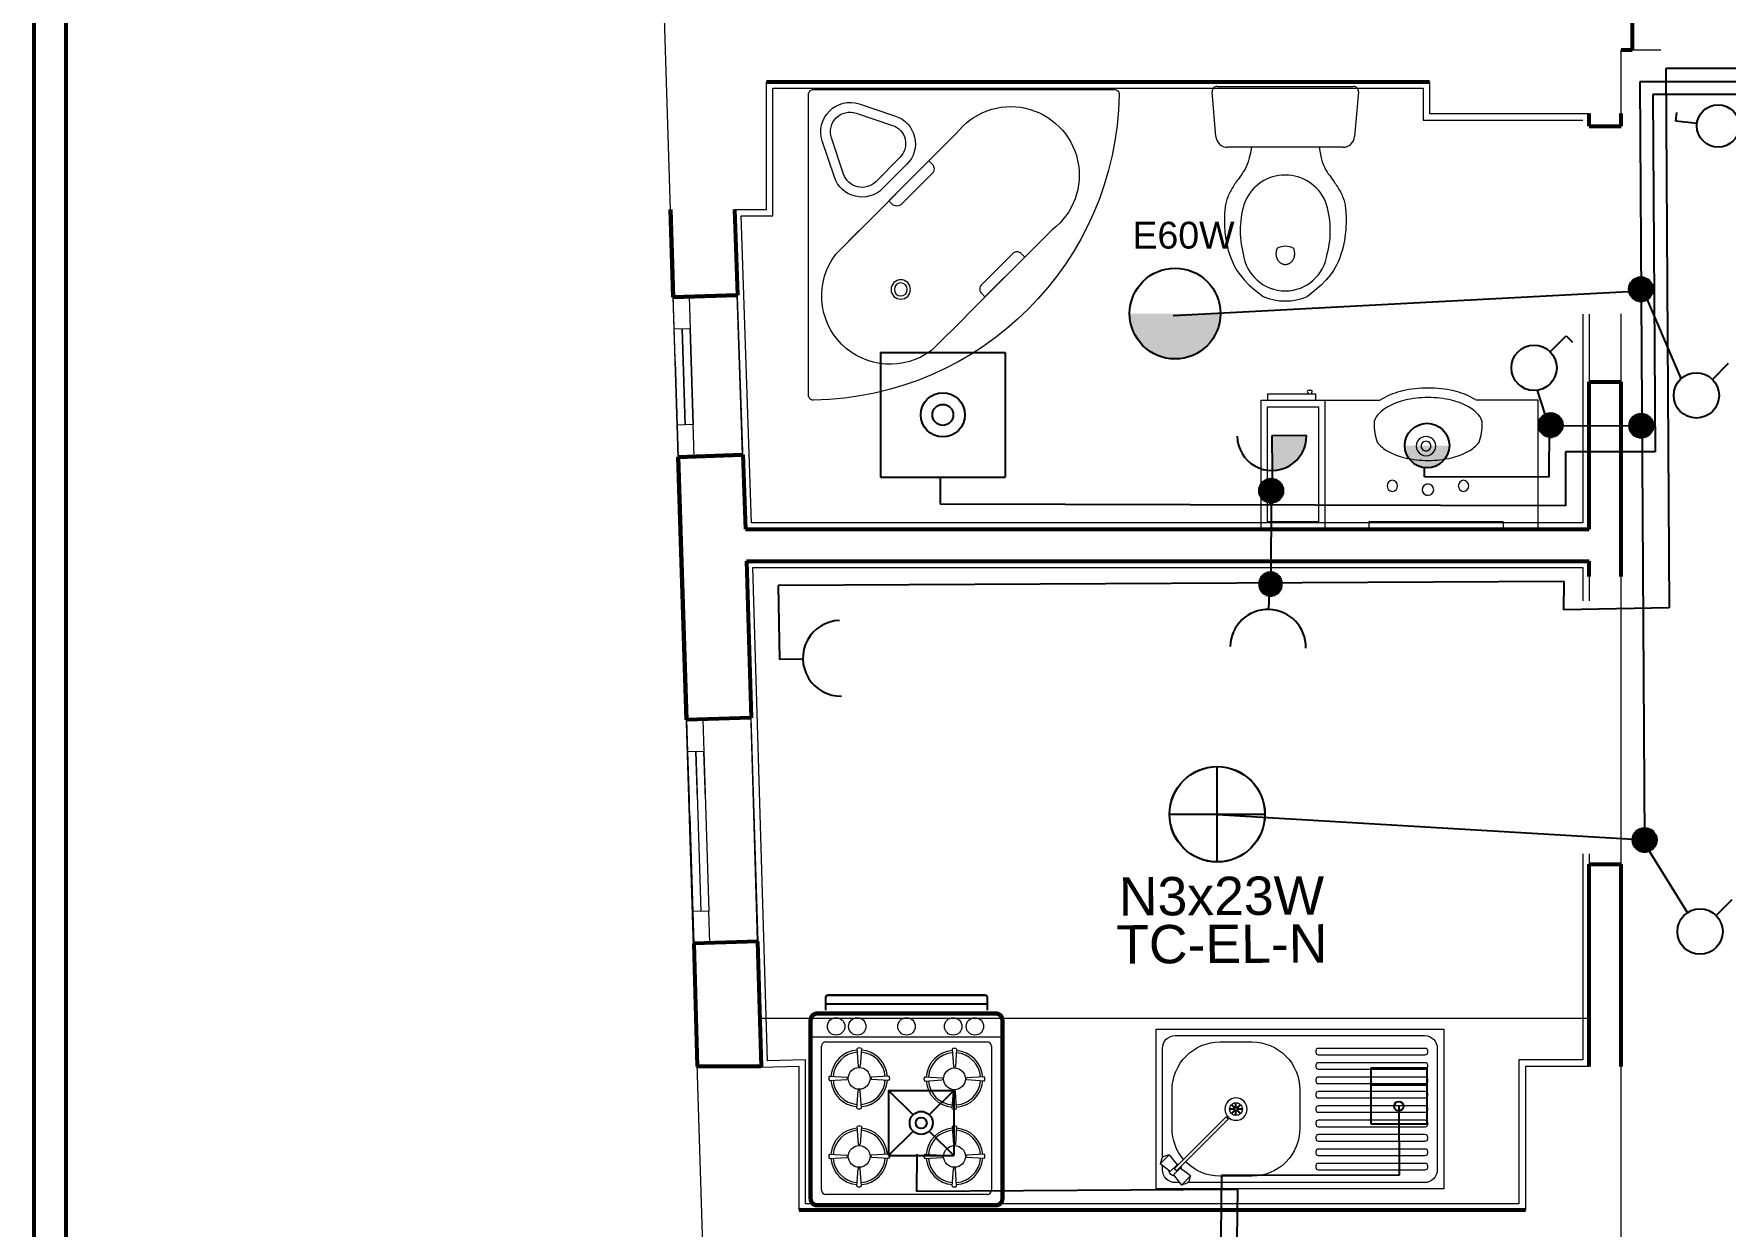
# Model space of a CAD drawing. Header units: millimetres. Extents: x -1335 to 33749, y 2338 to 5277.
# Drawn here: x 12911 to 13440, y 3786 to 4159 of the extents above; entities that cross this region are included whole.
import ezdxf
from ezdxf.enums import TextEntityAlignment as Align

# ---------------------------------------------------------------- set-up
doc = ezdxf.new("R2010")
doc.units = ezdxf.units.MM
doc.linetypes.add('ACAD_ISO03W100', pattern=[30, 12, -18])
for name, color, linetype, lineweight in [('DUVAR', 7, 'Continuous', 53), ('Linye-23', 220, 'Continuous', 25), ('MERDIVEN', 8, 'Continuous', 20), ('PENCERE', 1, 'Continuous', 20), ('tefriş', 65, 'Continuous', 18), ('tefrişler', 134, 'Continuous', 9), ('YALıTıM', 7, 'Continuous', 18), ('YESIL', 74, 'Continuous', 18)]:
    doc.layers.add(name, color=color, linetype=linetype, lineweight=lineweight)
doc.layers.add('LAMBA YAZI', color=51, linetype='Continuous')
doc.styles.add('LAMBA', font='arial.ttf', dxfattribs={"height": 12})

# ---------------------------------------------------------------- blocks, each defined once
blk = doc.blocks.new('16')
blk.add_line((1366.71, 587.33), (1370.02, 590.64))
for points in [[(1347.33, 596.83, 0.414214), (1346.58, 596.08), (1346.58, 549.58, 0.418871), (1347.34, 548.83, 0.404945), (1394.57, 596.07, 0.418871), (1393.82, 596.83)], [(1350.68, 583.4, 0.557537), (1358.13, 581.64), (1361.88, 585.38, 0.557537), (1360.12, 592.83), (1354.5, 594.7, 0.618034), (1348.81, 589.01)], [(1352.11, 583.87, 0.557537), (1357.07, 582.7), (1360.82, 586.44, 0.557537), (1359.64, 591.41), (1354.03, 593.28, 0.618034), (1350.24, 589.48)], [(1357.61, 578.24), (1358.13, 577.72, 0.414214), (1359.54, 577.72), (1364.3, 582.48, 0.414214), (1364.3, 583.89), (1363.78, 584.41)], [(1372.46, 563.39), (1371.95, 563.91, -0.414214), (1371.95, 565.32), (1376.7, 570.07, -0.414214), (1378.11, 570.07), (1378.63, 569.56)]]:
    blk.add_lwpolyline(points, format="xyb", close=True)
blk.add_lwpolyline([(1381.58, 572.49), (1386.88, 577.82, 0.873035), (1372.01, 592.63), (1353.38, 574.01, 1.142857), (1368.23, 559.16), (1381.57, 572.5)], format="xyb")
for radius in [1.5, 1]:
    blk.add_circle((1377.47, 582.57), radius)
blk = doc.blocks.new('15')
for p, q in [((557.09, 835.83), (557.09, 878.1)), ((558.8, 879.67), (572.63, 878.52)), ((576, 874.85), (576, 839.08)), ((585.96, 871.6), (586.35, 871.88)), ((586.35, 871.88), (586.74, 872.15)), ((586.74, 872.15), (587.12, 872.41)), ((587.12, 872.41), (587.5, 872.67)), ((587.5, 872.67), (587.89, 872.92)), ((587.89, 872.92), (588.28, 873.17)), ((588.28, 873.17), (588.68, 873.41)), ((588.68, 873.41), (589.08, 873.65)), ((589.08, 873.65), (589.48, 873.88)), ((589.48, 873.88), (589.88, 874.09)), ((589.88, 874.09), (590.27, 874.3)), ((590.27, 874.3), (590.67, 874.49)), ((590.67, 874.49), (591.06, 874.67)), ((591.06, 874.67), (591.45, 874.83)), ((591.45, 874.83), (591.84, 874.98)), ((591.84, 874.98), (592.23, 875.12)), ((592.23, 875.12), (592.63, 875.24)), ((592.63, 875.24), (593.04, 875.35)), ((593.04, 875.35), (593.46, 875.45)), ((593.46, 875.45), (593.9, 875.53)), ((593.9, 875.53), (594.35, 875.6)), ((594.35, 875.6), (594.82, 875.67)), ((594.82, 875.67), (595.3, 875.72)), ((595.3, 875.72), (595.78, 875.76)), ((595.78, 875.76), (596.28, 875.79)), ((596.28, 875.79), (596.77, 875.82)), ((596.77, 875.82), (597.27, 875.84)), ((597.27, 875.84), (597.77, 875.85)), ((597.77, 875.85), (598.26, 875.86)), ((598.26, 875.86), (598.75, 875.87)), ((598.75, 875.87), (599.26, 875.86)), ((599.26, 875.86), (599.79, 875.85)), ((599.79, 875.85), (600.36, 875.83)), ((600.36, 875.83), (600.96, 875.79)), ((600.96, 875.79), (601.62, 875.74)), ((601.62, 875.74), (602.34, 875.67)), ((602.34, 875.67), (603.12, 875.59)), ((603.12, 875.59), (603.98, 875.47)), ((603.98, 875.47), (604.89, 875.33)), ((604.89, 875.33), (605.87, 875.14)), ((605.87, 875.14), (606.91, 874.91)), ((606.91, 874.91), (608, 874.63)), ((608, 874.63), (609.14, 874.28)), ((609.14, 874.28), (610.32, 873.87)), ((610.32, 873.87), (611.56, 873.38)), ((611.56, 873.38), (612.85, 872.77)), ((612.85, 872.77), (614.2, 871.98)), ((614.2, 871.98), (615.63, 870.98)), ((576, 867.47), (577.77, 867.78)), ((577.77, 867.78), (579.25, 868.11)), ((579.25, 868.11), (580.49, 868.47)), ((580.49, 868.47), (581.51, 868.84)), ((581.51, 868.84), (582.36, 869.23)), ((582.36, 869.23), (583.06, 869.61)), ((583.06, 869.61), (583.66, 869.98)), ((583.66, 869.98), (584.19, 870.34)), ((584.19, 870.34), (584.67, 870.68)), ((584.67, 870.68), (585.12, 871.01)), ((585.12, 871.01), (585.55, 871.31)), ((585.55, 871.31), (585.96, 871.6)), ((615.63, 870.98), (617.14, 869.71)), ((617.14, 869.71), (618.75, 868.13)), ((618.75, 868.13), (620.47, 866.18)), ((620.47, 866.18), (622.31, 863.83)), ((607.58, 859.69), (607.45, 859.64)), ((607.74, 859.74), (607.58, 859.69)), ((607.92, 859.78), (607.74, 859.74)), ((608.11, 859.82), (607.92, 859.78)), ((608.32, 859.85), (608.11, 859.82)), ((608.54, 859.88), (608.32, 859.85)), ((608.75, 859.9), (608.54, 859.88)), ((608.96, 859.91), (608.75, 859.9)), ((609.16, 859.91), (608.96, 859.91)), ((609.35, 859.91), (609.16, 859.91)), ((609.53, 859.89), (609.35, 859.91)), ((609.71, 859.87), (609.53, 859.89)), ((609.87, 859.84), (609.71, 859.87)), ((610.03, 859.8), (609.87, 859.84)), ((610.19, 859.76), (610.03, 859.8)), ((610.34, 859.7), (610.19, 859.76)), ((610.49, 859.65), (610.34, 859.7)), ((610.63, 859.58), (610.49, 859.65)), ((610.77, 859.51), (610.63, 859.58)), ((610.91, 859.43), (610.77, 859.51)), ((611.04, 859.35), (610.91, 859.43)), ((611.16, 859.26), (611.04, 859.35)), ((611.28, 859.17), (611.16, 859.26)), ((611.4, 859.07), (611.28, 859.17)), ((611.51, 858.96), (611.4, 859.07)), ((611.62, 858.85), (611.51, 858.96)), ((611.72, 858.74), (611.62, 858.85)), ((611.81, 858.62), (611.72, 858.74)), ((611.9, 858.5), (611.81, 858.62)), ((611.98, 858.37), (611.9, 858.5)), ((612.05, 858.24), (611.98, 858.37)), ((612.11, 858.11), (612.05, 858.24)), ((612.17, 857.98), (612.11, 858.11)), ((612.11, 855.9), (612.17, 856.03)), ((612.22, 857.84), (612.17, 857.98)), ((612.17, 856.03), (612.22, 856.17)), ((612.27, 857.71), (612.22, 857.84)), ((612.22, 856.17), (612.27, 856.31)), ((612.3, 857.57), (612.27, 857.71)), ((612.27, 856.31), (612.3, 856.44)), ((612.33, 857.43), (612.3, 857.57)), ((612.3, 856.44), (612.33, 856.58)), ((612.35, 857.29), (612.33, 857.43)), ((612.33, 856.58), (612.35, 856.72)), ((612.36, 857.15), (612.35, 857.29)), ((612.35, 856.72), (612.36, 856.86)), ((612.36, 857.01), (612.36, 857.15)), ((612.36, 856.86), (612.36, 857.01)), ((607.45, 854.37), (607.58, 854.32)), ((607.58, 854.32), (607.74, 854.28)), ((607.74, 854.28), (607.92, 854.23)), ((607.92, 854.23), (608.11, 854.19)), ((608.11, 854.19), (608.32, 854.16)), ((608.32, 854.16), (608.54, 854.13)), ((608.54, 854.13), (608.75, 854.11)), ((608.75, 854.11), (608.96, 854.1)), ((608.96, 854.1), (609.16, 854.1)), ((609.16, 854.1), (609.35, 854.11)), ((609.35, 854.11), (609.53, 854.12)), ((609.53, 854.12), (609.71, 854.14)), ((609.71, 854.14), (609.87, 854.17)), ((609.87, 854.17), (610.03, 854.21)), ((610.03, 854.21), (610.19, 854.26)), ((610.19, 854.26), (610.34, 854.31)), ((610.34, 854.31), (610.49, 854.37)), ((610.49, 854.37), (610.63, 854.43)), ((610.63, 854.43), (610.77, 854.5)), ((610.77, 854.5), (610.91, 854.58)), ((610.91, 854.58), (611.04, 854.66)), ((611.04, 854.66), (611.16, 854.75)), ((611.16, 854.75), (611.28, 854.84)), ((611.28, 854.84), (611.4, 854.94)), ((611.4, 854.94), (611.51, 855.05)), ((611.51, 855.05), (611.62, 855.16)), ((611.62, 855.16), (611.72, 855.27)), ((611.72, 855.27), (611.81, 855.39)), ((611.81, 855.39), (611.9, 855.51)), ((611.9, 855.51), (611.98, 855.64)), ((611.98, 855.64), (612.05, 855.77)), ((612.05, 855.77), (612.11, 855.9)), ((576, 846.46), (577.77, 846.16)), ((577.77, 846.16), (579.25, 845.82)), ((579.25, 845.82), (580.49, 845.46)), ((580.49, 845.46), (581.51, 845.09)), ((617.14, 844.22), (618.75, 845.8)), ((618.75, 845.8), (620.47, 847.75)), ((620.47, 847.75), (622.31, 850.1)), ((581.51, 845.09), (582.36, 844.71)), ((582.36, 844.71), (583.06, 844.33)), ((583.06, 844.33), (583.66, 843.95)), ((583.66, 843.95), (584.19, 843.59)), ((584.19, 843.59), (584.67, 843.25)), ((584.67, 843.25), (585.12, 842.93)), ((585.12, 842.93), (585.55, 842.62)), ((585.55, 842.62), (585.96, 842.33)), ((585.96, 842.33), (586.35, 842.05)), ((586.35, 842.05), (586.74, 841.78)), ((586.74, 841.78), (587.12, 841.52)), ((587.12, 841.52), (587.5, 841.26)), ((587.5, 841.26), (587.89, 841.01)), ((587.89, 841.01), (588.28, 840.76)), ((588.28, 840.76), (588.68, 840.52)), ((588.68, 840.52), (589.08, 840.28)), ((589.08, 840.28), (589.48, 840.05)), ((610.32, 840.06), (611.56, 840.55)), ((611.56, 840.55), (612.85, 841.16)), ((612.85, 841.16), (614.2, 841.95)), ((614.2, 841.95), (615.63, 842.95)), ((615.63, 842.95), (617.14, 844.22)), ((572.63, 835.42), (558.8, 834.26)), ((589.48, 840.05), (589.88, 839.84)), ((589.88, 839.84), (590.27, 839.63)), ((590.27, 839.63), (590.67, 839.44)), ((590.67, 839.44), (591.06, 839.26)), ((591.06, 839.26), (591.45, 839.1)), ((591.45, 839.1), (591.84, 838.95)), ((591.84, 838.95), (592.23, 838.81)), ((592.23, 838.81), (592.63, 838.69)), ((592.63, 838.69), (593.04, 838.58)), ((593.04, 838.58), (593.46, 838.48)), ((593.46, 838.48), (593.9, 838.4)), ((593.9, 838.4), (594.35, 838.33)), ((594.35, 838.33), (594.82, 838.27)), ((594.82, 838.27), (595.3, 838.22)), ((595.3, 838.22), (595.78, 838.18)), ((595.78, 838.18), (596.28, 838.14)), ((596.28, 838.14), (596.77, 838.12)), ((596.77, 838.12), (597.27, 838.1)), ((597.27, 838.1), (597.77, 838.08)), ((597.77, 838.08), (598.26, 838.07)), ((598.26, 838.07), (598.75, 838.07)), ((598.75, 838.07), (599.26, 838.07)), ((599.26, 838.07), (599.79, 838.08)), ((599.79, 838.08), (600.36, 838.1)), ((600.36, 838.1), (600.96, 838.14)), ((600.96, 838.14), (601.62, 838.19)), ((601.62, 838.19), (602.34, 838.26)), ((602.34, 838.26), (603.12, 838.35)), ((603.12, 838.35), (603.98, 838.46)), ((603.98, 838.46), (604.89, 838.6)), ((604.89, 838.6), (605.87, 838.79)), ((605.87, 838.79), (606.91, 839.02)), ((606.91, 839.02), (608, 839.3)), ((608, 839.3), (609.14, 839.65)), ((609.14, 839.65), (610.32, 840.06))]:
    blk.add_line(p, q)
for centre, radius, start, end in [((558.67, 878.1), 1.58, 85.2364, 180), ((572.32, 874.85), 3.68, 0, 85.2364), ((598.19, 856.97), 13.57, 113.1334, 246.8666), ((601.84, 843.57), 27.39, 74.7335, 109.1492), ((607.46, 856.97), 13.12, 276.9435, 83.0565), ((606.09, 856.97), 17.62, 337.0686, 22.9314), ((611.7, 857.01), 5, 148.2253, 211.7747), ((601.84, 870.36), 27.39, 250.8508, 285.2665), ((558.67, 835.83), 1.58, 180, 274.7636), ((572.32, 839.08), 3.68, 274.7636, 0)]:
    blk.add_arc(centre, radius, start, end)
blk = doc.blocks.new('sHŞLMxgb')
at = {"layer": 'tefriş'}
for p, q in [((73391.12, -69022.65), (73406.12, -69022.65)), ((73391.12, -69022.65), (73391.12, -69024.65)), ((73404.86, -69021.56), (73403.86, -69021.56)), ((73403.86, -69022.65), (73403.86, -69022.17)), ((73404.86, -69022.16), (73404.86, -69022.65)), ((73406.12, -69022.65), (73406.12, -69024.65)), ((73389.12, -69024.65), (73409.12, -69024.65)), ((73389.12, -69064.65), (73389.12, -69024.65)), ((73409.12, -69024.65), (73409.12, -69064.65)), ((73409.12, -69024.65), (73426.32, -69024.65)), ((73409.12, -69024.65), (73409.12, -69064.65)), ((73473.12, -69024.65), (73456.5, -69024.65)), ((73475.85, -69024.65), (73473.12, -69024.65)), ((73475.85, -69064.65), (73475.85, -69024.65)), ((73409.12, -69064.65), (73389.12, -69064.65)), ((73473.12, -69064.65), (73409.12, -69064.65)), ((73464.91, -69062.65), (73422.89, -69062.65)), ((73422.89, -69062.65), (73422.89, -69064.65)), ((73464.91, -69062.65), (73464.91, -69064.65)), ((73473.12, -69064.65), (73475.85, -69064.65))]:
    blk.add_line(p, q, dxfattribs=at)
blk.add_lwpolyline([(73456.5, -69024.65, 0.020465), (73455.49, -69024.04, 0.07036), (73449.42, -69021.71, 0.056622), (73441.41, -69020.8, 0.056622), (73433.4, -69021.71, 0.07036), (73427.33, -69024.04, 0.020465), (73426.32, -69024.65, 0.020465)], format="xyb", dxfattribs=at)
blk.add_lwpolyline([(73391.12, -69026.65), (73407.12, -69026.65), (73407.12, -69062.65), (73391.12, -69062.65)], close=True, dxfattribs=at)
blk.add_lwpolyline([(73441.41, -69023.8, 0.056622), (73434.07, -69024.63, 0.07036), (73428.79, -69026.66, 0.106157), (73425.18, -69029.82, 0.161829), (73424.5, -69031.87, 0.081292), (73425.44, -69037.77, 0.09649), (73428.79, -69040.58, 0.07036), (73434.07, -69042.61, 0.056622), (73441.41, -69043.45, 0.056622), (73448.75, -69042.61, 0.07036), (73454.03, -69040.58, 0.09649), (73457.37, -69037.77, 0.081292), (73458.32, -69031.87, 0.161829), (73457.64, -69029.82, 0.106157), (73454.03, -69026.66, 0.07036), (73448.75, -69024.63, 0.056622)], format="xyb", close=True, dxfattribs=at)
for centre, radius, start, end in [((73403.86, -69021.86), 0.3, 89.9132, 269.8989), ((73404.86, -69021.86), 0.3, 270.1011, 90.0868), ((73440.7, -69038.97), 3, 89.2275, 270.7725), ((73440.7, -69038.97), 1.5, 88.4548, 271.5452), ((73440.78, -69038.97), 3, 269.2275, 90.7725), ((73440.78, -69038.97), 1.5, 268.4548, 91.5452), ((73430.29, -69051.42), 1.75, 93.3086, 266.6914), ((73430.08, -69051.42), 1.75, 273.3086, 86.6914), ((73452.6, -69051.42), 1.75, 93.3086, 266.6914), ((73452.39, -69051.42), 1.75, 273.3086, 86.6914), ((73441.29, -69052.62), 1.75, 90, 270), ((73441.29, -69052.62), 1.75, 86.4664, 273.5336), ((73441.39, -69052.62), 1.75, 270, 90), ((73441.39, -69052.62), 1.75, 270, 90)]:
    blk.add_arc(centre, radius, start, end, dxfattribs=at)
blk = doc.blocks.new('Firin-1')
for p, q in [((-26.84, -49.81), (-26.84, -4.81)), ((-25.48, -3.44), (24.97, -3.44)), ((26.34, -4.81), (26.34, -49.81)), ((-30.25, -52.62), (29.75, -52.62)), ((24.97, -51.17), (-25.48, -51.17))]:
    blk.add_line(p, q)
at = {"color": 8}
for p, q in [((-15.93, -6.01), (-15.59, -11.47)), ((-14.57, -6.01), (-14.91, -11.47)), ((13.88, -6.01), (14.22, -11.47)), ((15.25, -6.01), (14.91, -11.47)), ((-24.57, -14.64), (-19.11, -14.99)), ((-24.57, -16.01), (-19.11, -15.67)), ((-5.94, -14.64), (-11.39, -14.99)), ((-5.94, -16.01), (-11.39, -15.67)), ((5.25, -14.64), (10.71, -14.99)), ((5.25, -16.01), (10.71, -15.67)), ((23.88, -14.64), (18.42, -14.99)), ((23.88, -16.01), (18.42, -15.67)), ((-15.93, -24.64), (-15.59, -19.19)), ((-14.57, -24.64), (-14.91, -19.19)), ((13.88, -24.64), (14.22, -19.19)), ((15.25, -24.64), (14.91, -19.19)), ((-15.93, -30.27), (-15.59, -35.73)), ((-14.57, -30.27), (-14.91, -35.73)), ((13.88, -30.43), (14.22, -35.89)), ((15.25, -30.43), (14.91, -35.89)), ((-24.57, -38.9), (-19.11, -39.24)), ((-24.57, -40.27), (-19.11, -39.92)), ((-5.94, -38.9), (-11.39, -39.24)), ((-5.94, -40.27), (-11.39, -39.92)), ((5.25, -39.07), (10.71, -39.41)), ((5.25, -40.43), (10.71, -40.09)), ((23.88, -39.07), (18.42, -39.41)), ((23.88, -40.43), (18.42, -40.09)), ((-15.93, -48.9), (-15.59, -43.44)), ((-14.57, -48.9), (-14.91, -43.44)), ((13.88, -49.06), (14.22, -43.61)), ((15.25, -49.06), (14.91, -43.61))]:
    blk.add_line(p, q, dxfattribs=at)
at = {"const_width": 1.36}
blk.add_lwpolyline([(29.75, -2.08), (29.75, -57.99, -0.414214), (27.7, -60.03), (-28.21, -60.03, -0.414214), (-30.25, -57.99), (-30.25, -2.08, -0.414214), (-28.21, -0.03), (27.7, -0.03, -0.414214)], format="xyb", close=True, dxfattribs=at)
at = {"color": 8, "const_width": 0.682}
for points in [[(-25.53, -61.03), (-25.53, -65.08)], [(-25.53, -63.03), (25.03, -63.03)], [(25.03, -65.08), (25.03, -61.03)], [(-24.85, -65.76), (24.34, -65.76)]]:
    blk.add_lwpolyline(points, dxfattribs=at)
for points in [[(-25.53, -65.08, 0.414214), (-24.85, -65.76, 0.414214)], [(24.34, -65.76, 0.414214), (25.03, -65.08, 0.414214)]]:
    blk.add_lwpolyline(points, format="xyb", dxfattribs=at)
at = {"color": 8}
for centre, radius in [((-15.25, -15.33), 3.41), ((14.56, -15.33), 3.41), ((-15.25, -39.58), 3.41), ((14.56, -39.75), 3.41), ((-21.65, -55.99), 2.73), ((-14.86, -55.99), 2.73), ((-0.25, -55.99), 2.73), ((15.16, -55.99), 2.73), ((21.78, -55.99), 2.73)]:
    blk.add_circle(centre, radius, dxfattribs=at)
for centre, start, end in [((-25.48, -4.81), 90, 180), ((24.97, -4.81), 0, 90), ((-25.48, -49.81), 180, 270), ((24.97, -49.81), 270, 0)]:
    blk.add_arc(centre, 1.36, start, end)
for centre, radius, start, end in [((-15.25, -15.33), 8.86, 94.2199, 175.7801), ((-15.25, -15.33), 8.18, 94.2736, 175.7264), ((-15.25, -6.9), 1.12, 52.346, 127.654), ((-15.25, -15.33), 8.18, 4.2736, 85.7264), ((-15.25, -15.33), 8.86, 4.2199, 85.7801), ((14.56, -15.33), 8.86, 94.2199, 175.7801), ((14.56, -15.33), 8.18, 94.2736, 175.7264), ((14.56, -6.9), 1.12, 52.346, 127.654), ((14.56, -15.33), 8.18, 4.2736, 85.7264), ((14.56, -15.33), 8.86, 4.2199, 85.7801), ((-23.68, -15.33), 1.12, 142.346, 217.654), ((-19.35, -15.33), 0.415, 304.85, 55.15), ((-15.25, -11.23), 0.415, 214.85, 325.15), ((-11.16, -15.33), 0.415, 124.85, 235.15), ((-6.82, -15.33), 1.12, 322.346, 37.654), ((6.14, -15.33), 1.12, 142.346, 217.654), ((10.47, -15.33), 0.415, 304.85, 55.15), ((14.56, -11.23), 0.415, 214.85, 325.15), ((18.66, -15.33), 0.415, 124.85, 235.15), ((22.99, -15.33), 1.12, 322.346, 37.654), ((-15.25, -15.33), 8.86, 184.2199, 265.7801), ((-15.25, -15.33), 8.18, 184.2736, 265.7264), ((-15.25, -19.42), 0.415, 34.85, 145.15), ((-15.25, -15.33), 8.18, 274.2736, 355.7264), ((-15.25, -15.33), 8.86, 274.2199, 355.7801), ((14.56, -15.33), 8.86, 184.2199, 265.7801), ((14.56, -15.33), 8.18, 184.2736, 265.7264), ((14.56, -19.42), 0.415, 34.85, 145.15), ((14.56, -15.33), 8.18, 274.2736, 355.7264), ((14.56, -15.33), 8.86, 274.2199, 355.7801), ((-15.25, -23.76), 1.12, 232.346, 307.654), ((14.56, -23.76), 1.12, 232.346, 307.654), ((-15.25, -39.58), 8.86, 94.2199, 175.7801), ((-15.25, -39.58), 8.18, 94.2736, 175.7264), ((-15.25, -31.15), 1.12, 52.346, 127.654), ((-15.25, -39.58), 8.18, 4.2736, 85.7264), ((-15.25, -39.58), 8.86, 4.2199, 85.7801), ((14.56, -39.75), 8.86, 94.2199, 175.7801), ((14.56, -39.75), 8.18, 94.2736, 175.7264), ((14.56, -31.32), 1.12, 52.346, 127.654), ((14.56, -39.75), 8.18, 4.2736, 85.7264), ((14.56, -39.75), 8.86, 4.2199, 85.7801), ((-15.25, -35.49), 0.415, 214.85, 325.15), ((14.56, -35.65), 0.415, 214.85, 325.15), ((-23.68, -39.58), 1.12, 142.346, 217.654), ((-15.25, -39.58), 8.86, 184.2199, 265.7801), ((-15.25, -39.58), 8.18, 184.2736, 265.7264), ((-19.35, -39.58), 0.415, 304.85, 55.15), ((-15.25, -39.58), 8.18, 274.2736, 355.7264), ((-15.25, -39.58), 8.86, 274.2199, 355.7801), ((-11.16, -39.58), 0.415, 124.85, 235.15), ((-6.82, -39.58), 1.12, 322.346, 37.654), ((6.14, -39.75), 1.12, 142.346, 217.654), ((14.56, -39.75), 8.86, 184.2199, 265.7801), ((14.56, -39.75), 8.18, 184.2736, 265.7264), ((10.47, -39.75), 0.415, 304.85, 55.15), ((14.56, -39.75), 8.18, 274.2736, 355.7264), ((14.56, -39.75), 8.86, 274.2199, 355.7801), ((18.66, -39.75), 0.415, 124.85, 235.15), ((22.99, -39.75), 1.12, 322.346, 37.654), ((-15.25, -43.68), 0.415, 34.85, 145.15), ((14.56, -43.84), 0.415, 34.85, 145.15), ((-15.25, -48.01), 1.12, 232.346, 307.654), ((14.56, -48.18), 1.12, 232.346, 307.654)]:
    blk.add_arc(centre, radius, start, end, dxfattribs=at)
blk = doc.blocks.new('asdfŞLK')
at = {"layer": 'MERDIVEN'}
for points in [[(20479.46, -90253.2), (20479.46, -90219.7, -0.414214), (20480.21, -90218.95), (20480.71, -90218.95, -0.414214), (20481.46, -90219.7), (20481.46, -90253.2, -0.414214), (20480.71, -90253.95), (20480.21, -90253.95, -0.414214)], [(20483.96, -90253.2), (20483.96, -90219.7, -0.414214), (20484.71, -90218.95), (20485.21, -90218.95, -0.414214), (20485.96, -90219.7), (20485.96, -90253.2, -0.414214), (20485.21, -90253.95), (20484.71, -90253.95, -0.414214)], [(20488.46, -90253.2), (20488.46, -90219.7, -0.414214), (20489.21, -90218.95), (20489.71, -90218.95, -0.414214), (20490.46, -90219.7), (20490.46, -90253.2, -0.414214), (20489.71, -90253.95), (20489.21, -90253.95, -0.414214)], [(20492.96, -90253.2), (20492.96, -90219.7, -0.414214), (20493.71, -90218.95), (20494.21, -90218.95, -0.414214), (20494.96, -90219.7), (20494.96, -90253.2, -0.414214), (20494.21, -90253.95), (20493.71, -90253.95, -0.414214)], [(20497.46, -90253.2), (20497.46, -90219.7, -0.414214), (20498.21, -90218.95), (20498.71, -90218.95, -0.414214), (20499.46, -90219.7), (20499.46, -90253.2, -0.414214), (20498.71, -90253.95), (20498.21, -90253.95, -0.414214)], [(20501.96, -90253.2), (20501.96, -90219.7, -0.414214), (20502.71, -90218.95), (20503.21, -90218.95, -0.414214), (20503.96, -90219.7), (20503.96, -90253.2, -0.414214), (20503.21, -90253.95), (20502.71, -90253.95, -0.414214)], [(20506.46, -90253.2), (20506.46, -90219.7, -0.414214), (20507.21, -90218.95), (20507.71, -90218.95, -0.414214), (20508.46, -90219.7), (20508.46, -90253.2, -0.414214), (20507.71, -90253.95), (20507.21, -90253.95, -0.414214)], [(20510.96, -90253.2), (20510.96, -90219.7, -0.414214), (20511.71, -90218.95), (20512.21, -90218.95, -0.414214), (20512.96, -90219.7), (20512.96, -90253.2, -0.414214), (20512.21, -90253.95), (20511.71, -90253.95, -0.414214)], [(20515.46, -90253.2), (20515.46, -90219.7, -0.414214), (20516.21, -90218.95), (20516.71, -90218.95, -0.414214), (20517.46, -90219.7), (20517.46, -90253.2, -0.414214), (20516.71, -90253.95), (20516.21, -90253.95, -0.414214)]]:
    blk.add_lwpolyline(points, format="xyb", close=True, dxfattribs=at)
at = {"layer": 'tefrişler'}
for p, q in [((20496.46, -90278.85), (20498.22, -90278.85)), ((20496.46, -90279.05), (20498.22, -90279.05)), ((20496.97, -90277.6), (20498.22, -90278.85)), ((20496.97, -90280.29), (20498.22, -90279.05)), ((20497.11, -90277.46), (20498.36, -90278.7)), ((20497.11, -90280.43), (20498.36, -90279.19)), ((20498.36, -90276.95), (20498.36, -90278.7)), ((20498.36, -90279.19), (20498.36, -90280.95)), ((20498.56, -90276.95), (20498.56, -90278.7)), ((20498.56, -90278.7), (20499.8, -90277.46)), ((20498.56, -90279.19), (20499.8, -90280.43)), ((20498.56, -90279.19), (20498.56, -90280.95)), ((20498.7, -90278.85), (20499.94, -90277.6)), ((20498.7, -90278.85), (20500.46, -90278.85)), ((20498.7, -90279.05), (20500.46, -90279.05)), ((20498.7, -90279.05), (20499.94, -90280.29))]:
    blk.add_line(p, q, dxfattribs=at)
for points in [[(20473.46, -90213.95), (20473.46, -90303.95), (20523.46, -90303.95), (20523.46, -90213.95)], [(20479.1, -90297.59), (20479.81, -90298.3), (20496.07, -90282.04), (20495.37, -90281.33)]]:
    blk.add_lwpolyline(points, close=True, dxfattribs=at)
for points in [[(20483.36, -90301.95), (20517.46, -90301.95, 0.414214), (20521.46, -90297.95), (20521.46, -90219.95, 0.414214), (20517.46, -90215.95), (20479.46, -90215.95, 0.414214), (20475.46, -90219.95)], [(20475.46, -90219.95), (20475.46, -90294.05, 0.190615)], [(20482.74, -90295.37, 0.178056), (20492.46, -90298.95), (20504.46, -90298.95, 0.414214), (20519.46, -90283.95), (20519.46, -90273.95, 0.414214), (20504.46, -90258.95), (20492.46, -90258.95, 0.414214), (20477.46, -90273.95)], [(20477.46, -90273.95), (20477.46, -90283.95, 0.202503), (20482, -90294.7)], [(20477.54, -90293.2), (20475.9, -90293.75, 0.236068), (20475.26, -90294.38), (20474.71, -90296.03)], [(20475.46, -90296.61), (20475.46, -90297.95, 0.414214), (20479.46, -90301.95), (20480.79, -90301.95, 0.414214)], [(20484.2, -90299.86), (20483.65, -90301.51, -0.236068), (20483.02, -90302.14), (20481.37, -90302.69)]]:
    blk.add_lwpolyline(points, format="xyb", dxfattribs=at)
for points in [[(20480.02, -90296.39), (20477.9, -90298.51), (20474.71, -90296.03), (20477.54, -90293.2), (20480.02, -90296.39)], [(20481.02, -90297.39), (20478.9, -90299.51), (20481.37, -90302.69), (20484.2, -90299.86), (20481.02, -90297.39)]]:
    blk.add_lwpolyline(points, dxfattribs=at)
blk.add_circle((20498.46, -90278.95), 3.5, dxfattribs=at)
for centre, start, end in [((20498.46, -90278.95), 137.866, 177.134), ((20498.46, -90278.95), 182.866, 222.134), ((20498.46, -90278.95), 92.866, 132.134), ((20498.46, -90278.95), 227.866, 267.134), ((20498.46, -90278.95), 47.866, 87.134), ((20498.46, -90278.95), 272.866, 312.134), ((20498.46, -90278.95), 2.866, 42.134), ((20498.46, -90278.95), 317.866, 357.134), ((20479.46, -90297.95), 59.4775, 83.4195), ((20479.46, -90297.95), 186.5805, 263.4195), ((20479.46, -90297.95), 6.5805, 30.5225)]:
    blk.add_arc(centre, 2, start, end, dxfattribs=at)

msp = doc.modelspace()

# ---------------------------------------------------------------- hatches: boundary and pattern name
at = {"linetype": 'ACAD_ISO03W100', "ltscale": 10}
for color, points in [(2, [(13253.65, 4071.86, 1), (13282.06, 4071.86)]), (256, [(13298.26, 4022.78), (13298.69, 4022.79, 0.402331), (13309.01, 4033.72), (13298.16, 4033.62)]), (2, [(13339.66, 4030.54, 1), (13353.6, 4030.54)])]:
    msp.add_hatch(color=color, dxfattribs=at).paths.add_polyline_path(points)

# ---------------------------------------------------------------- linework, layer by layer
for p, q in [((13424.54, 4132.11), (13424.85, 4134.78)), ((13431.2, 4131.33), (13424.54, 4132.11)), ((13410.27, 4081.2), (13417.03, 4081.2)), ((13410.4, 4081.43), (13416.9, 4081.43)), ((13410.55, 4081.67), (13416.74, 4081.67)), ((13410.73, 4081.91), (13416.56, 4081.91)), ((13410.95, 4082.15), (13416.35, 4082.15)), ((13411.2, 4082.38), (13416.09, 4082.38)), ((13411.52, 4082.62), (13415.78, 4082.62)), ((13411.91, 4082.86), (13415.38, 4082.86)), ((13412.48, 4083.09), (13414.82, 4083.09)), ((13409.86, 4079.54), (13417.44, 4079.54)), ((13409.86, 4079.3), (13417.43, 4079.3)), ((13409.87, 4079.78), (13417.43, 4079.78)), ((13409.88, 4079.07), (13417.41, 4079.07)), ((13409.9, 4080.01), (13417.4, 4080.01)), ((13409.92, 4078.83), (13417.38, 4078.83)), ((13409.94, 4080.25), (13417.36, 4080.25)), ((13409.97, 4078.59), (13417.33, 4078.59)), ((13409.99, 4080.49), (13417.3, 4080.49)), ((13410.03, 4078.36), (13417.26, 4078.36)), ((13410.07, 4080.72), (13417.23, 4080.72)), ((13410.12, 4078.12), (13417.18, 4078.12)), ((13410.16, 4080.96), (13417.14, 4080.96)), ((13410.22, 4077.88), (13417.08, 4077.88)), ((13410.34, 4077.65), (13416.96, 4077.65)), ((13410.48, 4077.41), (13416.82, 4077.41)), ((13410.65, 4077.17), (13416.65, 4077.17)), ((13410.85, 4076.94), (13416.45, 4076.94)), ((13411.08, 4076.7), (13416.21, 4076.7)), ((13411.37, 4076.46), (13415.93, 4076.46)), ((13411.72, 4076.23), (13415.58, 4076.23)), ((13412.2, 4075.99), (13415.1, 4075.99)), ((13413.02, 4075.75), (13414.28, 4075.75)), ((13385.22, 4059.92), (13390.24, 4064.94)), ((13390.24, 4064.94), (13392.25, 4062.93)), ((13175.7, 4059.64), (13214.65, 4059.64)), ((13175.7, 4059.64), (13175.7, 4020.69)), ((13175.7, 4059.64), (13214.65, 4059.64)), ((13175.7, 4059.64), (13175.7, 4020.69)), ((13214.65, 4059.64), (13214.65, 4020.69)), ((13214.65, 4059.64), (13214.65, 4020.69)), ((13436.03, 4051.28), (13441.05, 4056.3)), ((13382.13, 4038.93), (13388.63, 4038.93)), ((13382.28, 4039.16), (13388.47, 4039.16)), ((13382.46, 4039.4), (13388.29, 4039.4)), ((13382.68, 4039.64), (13388.08, 4039.64)), ((13382.93, 4039.87), (13387.82, 4039.87)), ((13383.25, 4040.11), (13387.51, 4040.11)), ((13383.64, 4040.35), (13387.11, 4040.35)), ((13384.21, 4040.58), (13386.55, 4040.58)), ((13410.49, 4038.72), (13416.99, 4038.72)), ((13410.64, 4038.96), (13416.83, 4038.96)), ((13410.82, 4039.2), (13416.65, 4039.2)), ((13411.04, 4039.43), (13416.44, 4039.43)), ((13411.29, 4039.67), (13416.18, 4039.67)), ((13411.61, 4039.91), (13415.87, 4039.91)), ((13412, 4040.14), (13415.47, 4040.14)), ((13412.57, 4040.38), (13414.91, 4040.38)), ((13381.59, 4037.03), (13389.17, 4037.03)), ((13381.6, 4037.27), (13389.16, 4037.27)), ((13381.6, 4036.79), (13389.16, 4036.79)), ((13381.61, 4036.56), (13389.14, 4036.56)), ((13381.63, 4037.5), (13389.13, 4037.5)), ((13381.65, 4036.32), (13389.11, 4036.32)), ((13381.67, 4037.74), (13389.09, 4037.74)), ((13381.7, 4036.08), (13389.06, 4036.08)), ((13381.73, 4037.98), (13389.03, 4037.98)), ((13381.76, 4035.85), (13388.99, 4035.85)), ((13381.8, 4038.21), (13388.96, 4038.21)), ((13381.85, 4035.61), (13388.91, 4035.61)), ((13381.89, 4038.45), (13388.87, 4038.45)), ((13381.95, 4035.37), (13388.81, 4035.37)), ((13382, 4038.69), (13388.76, 4038.69)), ((13382.07, 4035.14), (13388.69, 4035.14)), ((13382.21, 4034.9), (13388.55, 4034.9)), ((13382.38, 4034.66), (13388.38, 4034.66)), ((13382.58, 4034.43), (13388.18, 4034.43)), ((13382.81, 4034.19), (13387.94, 4034.19)), ((13383.1, 4033.95), (13387.66, 4033.95)), ((13383.45, 4033.72), (13387.31, 4033.72)), ((13383.93, 4033.48), (13386.83, 4033.48)), ((13409.95, 4036.83), (13417.53, 4036.83)), ((13409.96, 4037.06), (13417.52, 4037.06)), ((13409.96, 4036.59), (13417.52, 4036.59)), ((13409.97, 4036.35), (13417.5, 4036.35)), ((13409.99, 4037.3), (13417.49, 4037.3)), ((13410.01, 4036.12), (13417.47, 4036.12)), ((13410.03, 4037.54), (13417.45, 4037.54)), ((13410.06, 4035.88), (13417.42, 4035.88)), ((13410.08, 4037.77), (13417.39, 4037.77)), ((13410.12, 4035.64), (13417.35, 4035.64)), ((13410.16, 4038.01), (13417.32, 4038.01)), ((13410.21, 4035.41), (13417.27, 4035.41)), ((13410.25, 4038.25), (13417.23, 4038.25)), ((13410.31, 4035.17), (13417.17, 4035.17)), ((13410.36, 4038.48), (13417.12, 4038.48)), ((13410.43, 4034.93), (13417.05, 4034.93)), ((13410.57, 4034.7), (13416.91, 4034.7)), ((13410.74, 4034.46), (13416.74, 4034.46)), ((13410.94, 4034.22), (13416.54, 4034.22)), ((13411.17, 4033.99), (13416.3, 4033.99)), ((13411.46, 4033.75), (13416.02, 4033.75)), ((13411.81, 4033.51), (13415.67, 4033.51)), ((13384.75, 4033.24), (13386.01, 4033.24)), ((13412.29, 4033.28), (13415.19, 4033.28)), ((13413.11, 4033.04), (13414.37, 4033.04)), ((13175.7, 4020.69), (13214.65, 4020.69)), ((13175.7, 4020.69), (13214.65, 4020.69)), ((13294.35, 4017.66), (13301.51, 4017.66)), ((13294.44, 4017.89), (13301.42, 4017.89)), ((13294.55, 4018.13), (13301.31, 4018.13)), ((13294.68, 4018.37), (13301.18, 4018.37)), ((13294.84, 4018.6), (13301.03, 4018.6)), ((13295.02, 4018.84), (13300.85, 4018.84)), ((13295.23, 4019.08), (13300.63, 4019.08)), ((13295.49, 4019.31), (13300.38, 4019.31)), ((13295.8, 4019.55), (13300.07, 4019.55)), ((13296.2, 4019.79), (13299.67, 4019.79)), ((13296.77, 4020.02), (13299.1, 4020.02)), ((13294.15, 4016.47), (13301.72, 4016.47)), ((13294.15, 4016.23), (13301.72, 4016.23)), ((13294.16, 4016.71), (13301.71, 4016.71)), ((13294.17, 4016), (13301.7, 4016)), ((13294.18, 4016.94), (13301.68, 4016.94)), ((13294.2, 4015.76), (13301.66, 4015.76)), ((13294.22, 4017.18), (13301.64, 4017.18)), ((13294.25, 4015.52), (13301.61, 4015.52)), ((13294.28, 4017.42), (13301.59, 4017.42)), ((13294.32, 4015.29), (13301.55, 4015.29)), ((13294.4, 4015.05), (13301.47, 4015.05)), ((13294.5, 4014.81), (13301.36, 4014.81)), ((13294.62, 4014.58), (13301.24, 4014.58)), ((13294.77, 4014.34), (13301.1, 4014.34)), ((13294.93, 4014.1), (13300.93, 4014.1)), ((13295.13, 4013.87), (13300.73, 4013.87)), ((13295.37, 4013.63), (13300.5, 4013.63)), ((13295.65, 4013.39), (13300.21, 4013.39)), ((13296.01, 4013.16), (13299.86, 4013.16)), ((13296.48, 4012.92), (13299.39, 4012.92)), ((13297.3, 4012.68), (13298.56, 4012.68)), ((13293.94, 3987.34), (13301.52, 3987.34)), ((13293.94, 3987.11), (13301.51, 3987.11)), ((13293.95, 3987.58), (13301.51, 3987.58)), ((13293.96, 3986.87), (13301.49, 3986.87)), ((13293.98, 3987.82), (13301.48, 3987.82)), ((13294, 3986.63), (13301.46, 3986.63)), ((13294.02, 3988.06), (13301.44, 3988.06)), ((13294.05, 3986.4), (13301.41, 3986.4)), ((13294.07, 3988.29), (13301.38, 3988.29)), ((13294.11, 3986.16), (13301.34, 3986.16)), ((13294.15, 3988.53), (13301.31, 3988.53)), ((13294.2, 3985.92), (13301.26, 3985.92)), ((13294.24, 3988.77), (13301.22, 3988.77)), ((13294.35, 3989), (13301.11, 3989)), ((13294.48, 3989.24), (13300.98, 3989.24)), ((13294.63, 3989.48), (13300.82, 3989.48)), ((13294.81, 3989.71), (13300.64, 3989.71)), ((13295.03, 3989.95), (13300.43, 3989.95)), ((13295.28, 3990.19), (13300.17, 3990.19)), ((13295.6, 3990.42), (13299.86, 3990.42)), ((13295.99, 3990.66), (13299.46, 3990.66)), ((13296.56, 3990.9), (13298.89, 3990.9)), ((13294.3, 3985.69), (13301.16, 3985.69)), ((13294.42, 3985.45), (13301.04, 3985.45)), ((13294.56, 3985.21), (13300.9, 3985.21)), ((13294.73, 3984.98), (13300.73, 3984.98)), ((13294.93, 3984.74), (13300.53, 3984.74)), ((13295.16, 3984.5), (13300.29, 3984.5)), ((13295.45, 3984.27), (13300.01, 3984.27)), ((13295.8, 3984.03), (13299.65, 3984.03)), ((13296.28, 3983.79), (13299.18, 3983.79)), ((13297.1, 3983.56), (13298.36, 3983.56)), ((13411, 3907.24), (13418.58, 3907.24)), ((13411.01, 3907.47), (13418.57, 3907.47)), ((13411.01, 3907), (13418.58, 3907)), ((13411.03, 3906.76), (13418.56, 3906.76)), ((13411.04, 3907.71), (13418.54, 3907.71)), ((13411.06, 3906.53), (13418.52, 3906.53)), ((13411.08, 3907.95), (13418.5, 3907.95)), ((13411.14, 3908.18), (13418.45, 3908.18)), ((13411.21, 3908.42), (13418.37, 3908.42)), ((13411.3, 3908.66), (13418.28, 3908.66)), ((13411.41, 3908.89), (13418.17, 3908.89)), ((13411.54, 3909.13), (13418.04, 3909.13)), ((13411.7, 3909.37), (13417.89, 3909.37)), ((13411.88, 3909.6), (13417.71, 3909.6)), ((13412.09, 3909.84), (13417.49, 3909.84)), ((13412.35, 3910.08), (13417.24, 3910.08)), ((13412.66, 3910.31), (13416.92, 3910.31)), ((13413.06, 3910.55), (13416.53, 3910.55)), ((13413.63, 3910.79), (13415.96, 3910.79)), ((13411.11, 3906.29), (13418.47, 3906.29)), ((13411.18, 3906.05), (13418.41, 3906.05)), ((13411.26, 3905.82), (13418.32, 3905.82)), ((13411.36, 3905.58), (13418.22, 3905.58)), ((13411.48, 3905.34), (13418.1, 3905.34)), ((13411.62, 3905.11), (13417.96, 3905.11)), ((13411.79, 3904.87), (13417.79, 3904.87)), ((13411.99, 3904.63), (13417.59, 3904.63)), ((13412.23, 3904.4), (13417.36, 3904.4)), ((13412.51, 3904.16), (13417.07, 3904.16)), ((13412.87, 3903.92), (13416.72, 3903.92)), ((13413.34, 3903.69), (13416.24, 3903.69)), ((13414.16, 3903.45), (13415.42, 3903.45)), ((13437.17, 3883.53), (13442.2, 3888.55)), ((13329.1, 3835.84), (13346.64, 3835.84)), ((13329.1, 3835.84), (13329.1, 3818.3)), ((13346.64, 3835.84), (13346.64, 3818.3)), ((13178.2, 3828.82), (13198.6, 3828.82)), ((13178.2, 3828.82), (13185.85, 3821.16)), ((13178.2, 3828.82), (13178.2, 3808.42)), ((13190.95, 3821.16), (13198.6, 3828.82)), ((13198.6, 3828.82), (13198.6, 3808.42)), ((13329.1, 3830.56), (13346.64, 3830.56)), ((13329.1, 3818.3), (13346.64, 3818.3)), ((13178.2, 3808.42), (13185.85, 3816.07)), ((13190.95, 3816.07), (13198.6, 3808.42)), ((13178.2, 3808.42), (13198.6, 3808.42))]:
    msp.add_line(p, q)
for p, q in [((13309.02, 4033.72), (13298.16, 4033.62)), ((13298.16, 4033.62), (13298.26, 4022.8))]:
    msp.add_line(p, q, dxfattribs=at)
at = {"color": 1, "ltscale": 10}
for p, q in [((13298.22, 4023.03), (13298.22, 4014.61)), ((13194.34, 4020.69), (13194.34, 4012.22)), ((13297.23, 3979.27), (13297.53, 3987.46)), ((13151.38, 3963.7), (13144.06, 3963.61)), ((13187.05, 3808.81), (13186.91, 3797.21))]:
    msp.add_line(p, q, dxfattribs=at)
at = {"color": 2}
for p, q in [((13281.03, 3900.27), (13281.03, 3930.1)), ((13266.11, 3915.18), (13295.95, 3915.18)), ((13266.15, 3915.21), (13295.99, 3915.21))]:
    msp.add_line(p, q, dxfattribs=at)
for centre, radius in [((13437.8, 4130.57), 6.64), ((13413.65, 4079.49), 3.79), ((13380.2, 4054.9), 7.1), ((13431, 4046.26), 7.1), ((13195.18, 4040.17), 6.88), ((13195.18, 4040.17), 6.88), ((13195.18, 4040.17), 3.28), ((13195.18, 4040.17), 3.28), ((13385.38, 4036.98), 3.79), ((13413.74, 4036.77), 3.79), ((13297.93, 4016.42), 3.79), ((13414.79, 3907.18), 3.79), ((13432.15, 3878.5), 7.1), ((13188.4, 3818.62), 3.6), ((13337.87, 3823.84), 1.48), ((13188.4, 3818.62), 1.72)]:
    msp.add_circle(centre, radius)
at = {"color": 1}
for centre, radius in [((13267.85, 4071.86), 14.21), ((13346.73, 4030.57), 6.97)]:
    msp.add_circle(centre, radius, dxfattribs=at)
at = {"color": 2}
for centre in [(13281.03, 3915.18), (13281.07, 3915.21)]:
    msp.add_circle(centre, 14.92, dxfattribs=at)
at = {"linetype": 'ByBlock'}
for centre, radius, start, end in [((13298.16, 4033.62), 10.85, 180.4979, 0.4979), ((13163.2, 3964.01), 11.84, 91.5068, 271.5068), ((13296.95, 3967.45), 11.84, 358.6541, 178.6541)]:
    msp.add_arc(centre, radius, start, end, dxfattribs=at)
at = {"layer": 'DUVAR'}
for p, q in [((13410.92, 4164.42), (13410.92, 4154.42)), ((13407.49, 4154.42), (13410.92, 4154.42)), ((13139.94, 4144.42), (13347.49, 4144.42)), ((13397.49, 4130.47), (13397.49, 4134.42)), ((13407.49, 4130.47), (13407.49, 4134.42)), ((13397.49, 4130.47), (13407.49, 4130.47)), ((13109.94, 4104.42), (13110.8, 4076.96)), ((13129.95, 4104.42), (13130.87, 4077.62)), ((13110.75, 4076.96), (13130.74, 4077.62)), ((13130.82, 4077.62), (13110.75, 4076.96)), ((13130.74, 4077.62), (13110.75, 4076.96)), ((13130.74, 4077.62), (13110.75, 4076.96)), ((13130.74, 4077.62), (13110.75, 4076.96)), ((13130.74, 4077.62), (13110.75, 4076.96)), ((13130.87, 4077.62), (13110.75, 4076.96)), ((13130.74, 4077.61), (13110.75, 4076.96)), ((13110.75, 4076.96), (13130.74, 4077.61)), ((13110.75, 4076.96), (13110.75, 4076.96)), ((13130.74, 4077.62), (13130.74, 4077.61)), ((13130.74, 4077.62), (13130.74, 4077.61)), ((13130.74, 4077.62), (13130.74, 4077.61)), ((13397.49, 4004.42), (13397.49, 4050.47)), ((13397.49, 4050.47), (13407.49, 4050.47)), ((13407.49, 3989.57), (13407.49, 4050.47)), ((13132.59, 4027.65), (13112.36, 4026.98)), ((13112.36, 4026.98), (13114.92, 3944.73)), ((13132.38, 4027.64), (13112.39, 4026.98)), ((13112.39, 4026.98), (13132.38, 4027.64)), ((13132.38, 4027.64), (13112.39, 4026.98)), ((13132.38, 4027.64), (13112.39, 4026.98)), ((13132.59, 4027.65), (13133.38, 4004.42)), ((13133.38, 4004.42), (13397.49, 4004.42)), ((13133.7, 3994.42), (13397.49, 3994.42)), ((13133.7, 3994.42), (13135.23, 3945.36)), ((13397.49, 3989.57), (13397.49, 3994.42)), ((13135.08, 3945.35), (13114.92, 3944.73)), ((13135.08, 3945.35), (13115.08, 3944.73)), ((13135.08, 3945.35), (13115.08, 3944.73)), ((13135.08, 3945.35), (13115.09, 3944.73)), ((13135.08, 3945.35), (13115.09, 3944.73)), ((13135.08, 3945.35), (13115.09, 3944.73)), ((13135.08, 3945.35), (13115.09, 3944.73)), ((13397.49, 3836.32), (13397.49, 3899.57)), ((13397.49, 3899.57), (13407.49, 3899.57)), ((13407.49, 3836.32), (13407.49, 3899.57)), ((13137.25, 3875.39), (13117.26, 3874.77)), ((13137.25, 3875.39), (13117.26, 3874.77)), ((13137.25, 3875.39), (13117.26, 3874.76)), ((13137.25, 3875.39), (13117.26, 3874.77)), ((13137.25, 3875.39), (13117.26, 3874.77)), ((13137.25, 3875.39), (13117.26, 3874.77)), ((13137.25, 3875.39), (13117.26, 3874.77)), ((13117.26, 3874.77), (13118.31, 3836.32)), ((13137.14, 3875.39), (13138.32, 3836.32)), ((13138.32, 3836.32), (13118.31, 3836.32)), ((13377.49, 3791.32), (13150.19, 3791.32))]:
    msp.add_line(p, q, dxfattribs=at)
at = {"layer": 'DUVAR', "color": 0}
for p, q in [((13130.74, 4077.62), (13130.74, 4077.61)), ((13135.08, 3945.35), (13115.09, 3944.73)), ((13137.25, 3875.39), (13117.26, 3874.77)), ((13137.27, 3875.39), (13117.26, 3874.77))]:
    msp.add_line(p, q, dxfattribs=at)
at = {"layer": 'DUVAR'}
msp.add_lwpolyline([(14025.36, 5276.58), (12910.7, 5276.58), (12910.7, 2376.9), (14025.36, 2376.9)], close=True, dxfattribs=at)
for points in [[(12920.7, 5266.58), (12920.7, 2386.9), (14015.36, 2386.9), (14015.36, 5266.58), (12920.7, 5266.58)], [(13110.8, 4076.96), (13109.94, 4104.42)], [(13114.92, 3944.73), (13112.36, 4026.98)]]:
    msp.add_lwpolyline(points, dxfattribs=at)
at = {"layer": 'Linye-23'}
for p, q in [((13520.93, 4148.55), (13421.42, 4148.56)), ((13421.42, 4148.56), (13422.48, 3979.77)), ((13485.61, 4144.39), (13413.34, 4144.39)), ((13413.34, 4144.39), (13414.82, 3907.21)), ((13485.61, 4140.39), (13417.37, 4140.39)), ((13417.37, 4140.39), (13418.07, 4028.62)), ((13267.29, 4071.25), (13413.72, 4078.96)), ((13414.02, 4079.85), (13426.18, 4051.56)), ((13381.17, 4047.77), (13384.86, 4036.49)), ((13384.96, 4036.78), (13384.83, 4020.68)), ((13413.91, 4036.65), (13384.96, 4036.78)), ((13418.07, 4028.62), (13390.08, 4028.56)), ((13390.08, 4028.56), (13390.08, 4011.75)), ((13345.93, 4020.81), (13345.93, 4023.61)), ((13384.83, 4020.68), (13345.93, 4020.81)), ((13297.94, 4016.15), (13297.8, 3987.48)), ((13390.08, 4011.75), (13194.34, 4012.22)), ((13389.63, 3988.04), (13143.6, 3986.79)), ((13143.6, 3986.79), (13144.06, 3963.61)), ((13389.53, 3979.14), (13389.63, 3988.04)), ((13422.48, 3979.77), (13389.53, 3979.14)), ((13281.16, 3915.13), (13414.82, 3907.21)), ((13414.82, 3906.04), (13428.18, 3884.4)), ((13338.13, 3802.26), (13338.01, 3823.86)), ((13282.4, 3802.13), (13281.11, 3691.07)), ((13338.13, 3802.26), (13282.4, 3802.13)), ((13287.37, 3797.83), (13186.91, 3797.21)), ((13287.37, 3797.83), (13286.17, 3696.05))]:
    msp.add_line(p, q, dxfattribs=at)
at = {"layer": 'PENCERE', "color": 21, "linetype": 'Continuous', "lineweight": 20}
for p, q in [((13130.74, 4077.62), (13110.75, 4076.96)), ((13112.39, 4026.98), (13110.75, 4076.96)), ((13130.74, 4077.62), (13132.38, 4027.64)), ((13112.06, 4036.98), (13111.08, 4066.96)), ((13113.57, 4067.05), (13114.56, 4037.06)), ((13114.56, 4037.06), (13113.58, 4067.05)), ((13116.07, 4067.13), (13117.06, 4037.14)), ((13117.06, 4037.14), (13116.08, 4067.13)), ((13111.4, 4056.97), (13112.06, 4036.98)), ((13132.38, 4027.64), (13112.39, 4026.98)), ((13135.08, 3945.35), (13115.09, 3944.73)), ((13117.26, 3874.77), (13115.09, 3944.73)), ((13135.08, 3945.35), (13137.25, 3875.39)), ((13115.85, 3919.74), (13115.4, 3934.74)), ((13117.88, 3934.81), (13119.45, 3884.84)), ((13118.35, 3919.82), (13117.9, 3934.81)), ((13118.04, 3929.82), (13117.9, 3934.81)), ((13120.38, 3934.89), (13121.95, 3884.92)), ((13120.85, 3919.9), (13120.4, 3934.89)), ((13116.01, 3914.75), (13116.95, 3884.76)), ((13137.25, 3875.39), (13117.26, 3874.77))]:
    msp.add_line(p, q, dxfattribs=at)
for points in [[(13115.75, 4077.12), (13116.08, 4067.13), (13111.08, 4066.96), (13110.75, 4076.96)], [(13117.39, 4027.15), (13117.06, 4037.14), (13112.06, 4036.98), (13112.39, 4026.98)], [(13120.09, 3944.89), (13120.4, 3934.89), (13115.4, 3934.74), (13115.09, 3944.73)], [(13122.26, 3874.92), (13121.95, 3884.92), (13116.95, 3884.76), (13117.26, 3874.77)]]:
    msp.add_lwpolyline(points, close=True, dxfattribs=at)
at = {"layer": 'tefrişler'}
for q in [(13137.88, 3851.32), (13140.51, 3851.32)]:
    msp.add_line((13397.49, 3851.32), q, dxfattribs=at)
at = {"layer": 'YALıTıM'}
for points in [[(13407.49, 4130.47), (13407.49, 4154.42), (13419.88, 4154.42)], [(13397.49, 4071.72), (13397.49, 4004.42), (13133.38, 4004.42), (13129.95, 4104.42), (13139.94, 4104.42), (13139.94, 4144.42), (13347.49, 4144.42), (13347.49, 4134.42), (13397.49, 4134.42), (13397.49, 4130.47)], [(13395.49, 4071.71), (13395.49, 4006.42), (13135.32, 4006.42), (13132.02, 4102.42), (13141.94, 4102.42), (13141.94, 4142.42), (13345.49, 4142.42), (13345.49, 4132.42), (13395.49, 4132.42)], [(13353.96, 3671.49), (13267.49, 3671.49), (13269.04, 3781.32), (13407.49, 3781.32), (13407.49, 4071.73)], [(13397.49, 3902.77), (13397.49, 3836.32), (13377.49, 3836.32), (13377.49, 3791.32), (13150.19, 3791.32), (13150.19, 3836.32), (13138.33, 3835.97), (13133.7, 3994.42), (13397.49, 3994.42), (13397.49, 3981.97)], [(13395.49, 3902.8), (13395.49, 3838.32), (13375.49, 3838.32), (13375.49, 3793.32), (13152.19, 3793.32), (13152.19, 3838.38), (13140.27, 3838.03), (13135.76, 3992.42), (13395.49, 3992.42), (13395.49, 3981.97)]]:
    msp.add_lwpolyline(points, dxfattribs=at)
at = {"layer": 'YESIL'}
msp.add_lwpolyline([(13527.79, 3671.49), (13527.79, 3661.49), (13697.79, 3661.49), (13697.79, 3816.32), (13827.62, 3816.32), (13827.62, 3272.5), (13135.1, 3299.1), (13108.06, 4164.42), (13352.49, 4164.36), (13352.49, 4519.7), (13827.62, 4540.97), (13827.62, 4164.36), (13527.79, 4164.36), (13527.79, 3838.41)], dxfattribs=at)

# ---------------------------------------------------------------- block references
at = {"layer": 'DUVAR', "xscale": -1, "rotation": 270}
msp.add_blockref('asdfŞLK', (103565.87, -16675.51), dxfattribs=at)
at = {"layer": 'tefriş'}
for name, p, xscale, yscale, zscale, rotation in [('16', (14361.73, 6868.78), -2.025000000372529, 2.025000000372529, 2.024999999999999, 90), ('15', (12438.51, 4704.5), 1.00800000037998, 1.00800000037998, 1.00800000037998, 270)]:
    msp.add_blockref(name, p, dxfattribs=dict(at, xscale=xscale, yscale=yscale, zscale=zscale, rotation=rotation))
at = {"layer": 'tefrişler', "rotation": 180}
msp.add_blockref('Firin-1', (13183.56, 3792.82), dxfattribs=at)
at = {"layer": 'YALıTıM'}
msp.add_blockref('sHŞLMxgb', (-60094.35, 73069.37), dxfattribs=at)

# ---------------------------------------------------------------- texts
at = {"layer": 'LAMBA YAZI', "style": 'LAMBA'}
for s, height, rotation, p in [('E60W ', 8.4, 359.9993, (13272.12, 4092.19)), ('N3x23W ', 12, 0.3049, (13284.76, 3883.66)), ('TC-EL-N ', 12, 0.3049, (13284.84, 3868.66))]:
    msp.add_text(s, height=height, rotation=rotation, dxfattribs=at).set_placement(p, align=Align.CENTER)

doc.saveas('drawing.dxf')
